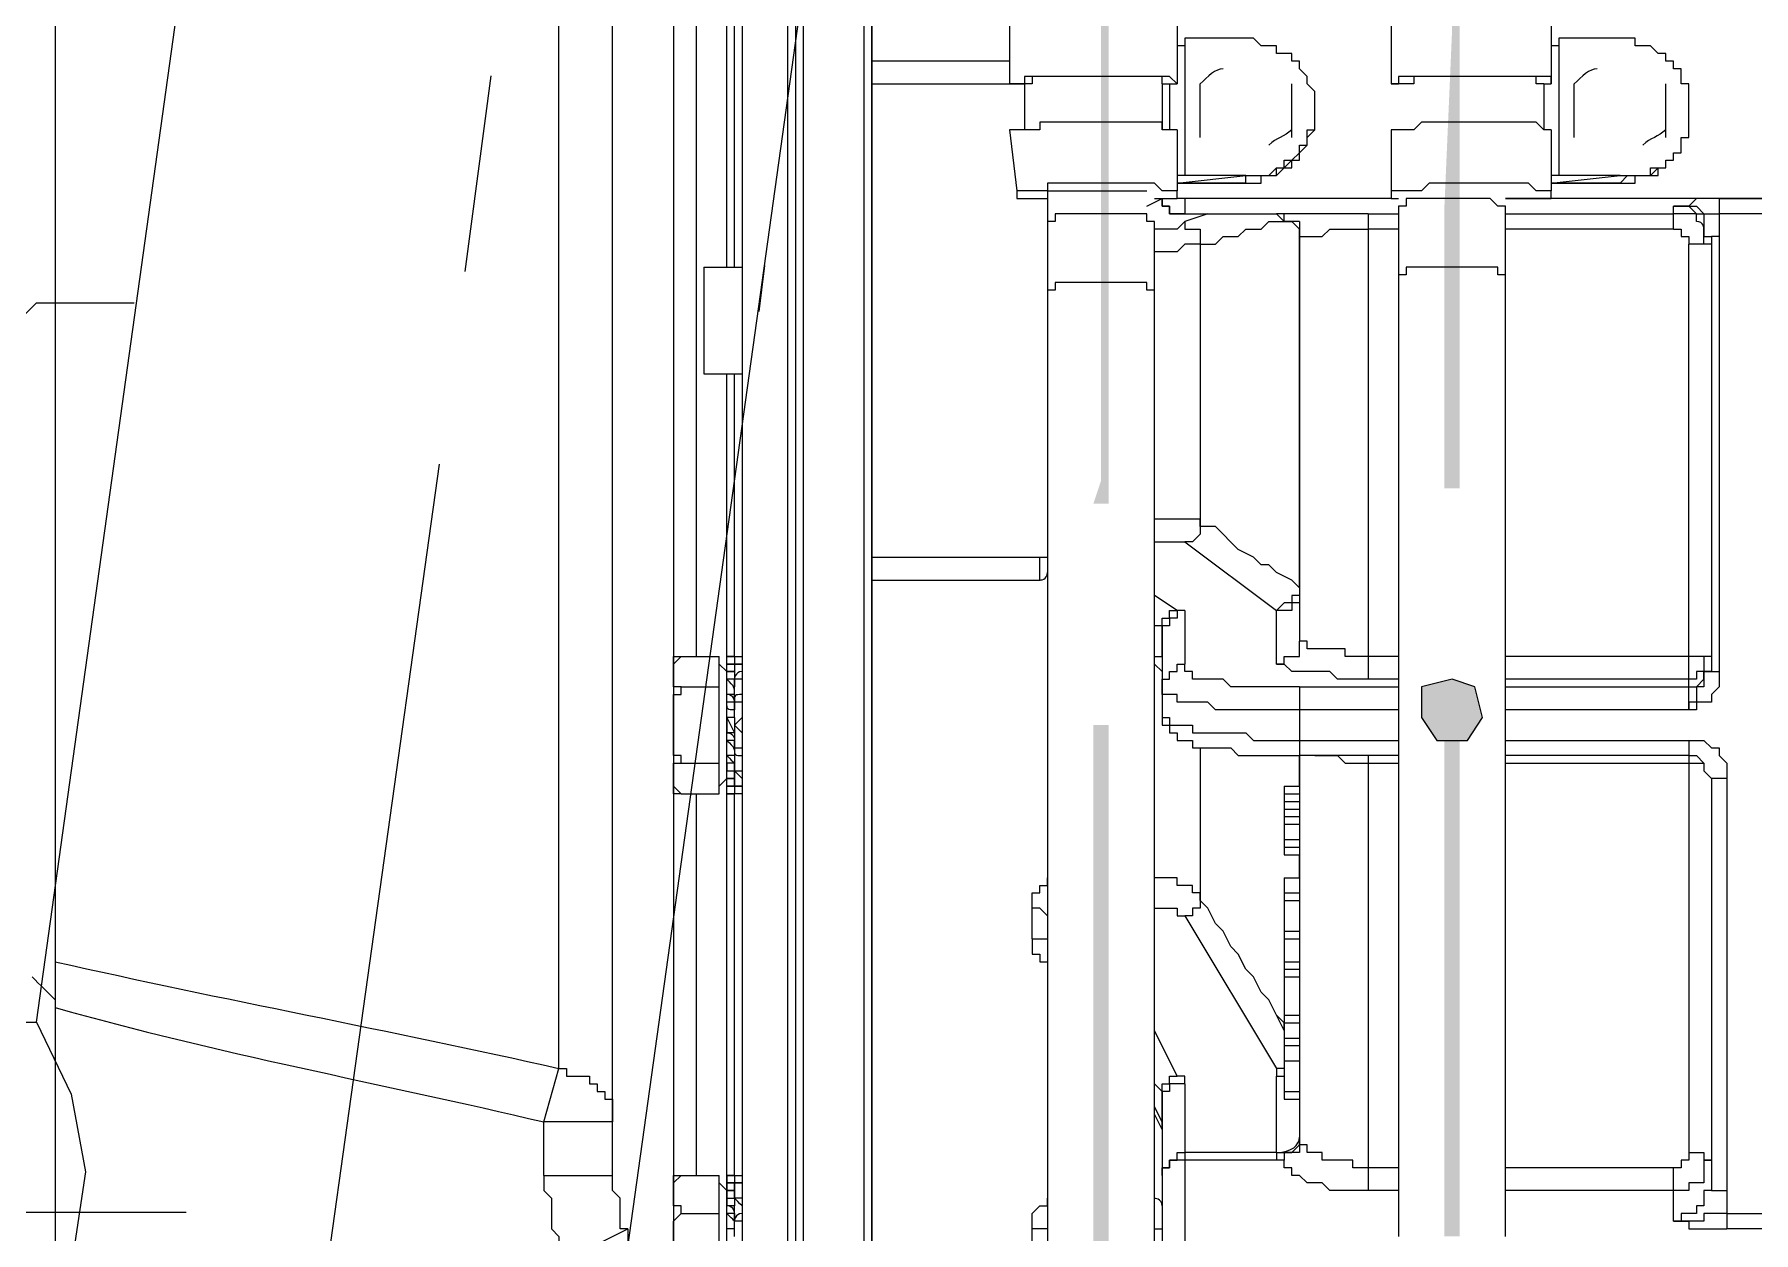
# Model space of a CAD drawing. Header units: millimetres. Extents: x 25083 to 52777, y 24772 to 45779.
# Drawn here: x 49482.3 to 49566, y 35996.6 to 36054.9 of the extents above; entities that cross this region are included whole.
import ezdxf

# ---------------------------------------------------------------- set-up
doc = ezdxf.new("R2010")
doc.units = ezdxf.units.MM
doc.layers.add('小车', color=7, linetype='Continuous')

# ---------------------------------------------------------------- blocks, each defined once
blk = doc.blocks.new('zw$D2F4')
h = blk.add_hatch(color=7)
h.dxf.hatch_style = 2
h.paths.add_polyline_path([(661.39, 177.51), (661.39, 174.539), (661.762, 174.167), (661.762, 177.51)])
h = blk.add_hatch(color=7)
h.dxf.hatch_style = 2
h.paths.add_polyline_path([(644.308, 177.138), (644.308, 173.796), (644.679, 173.796), (644.679, 176.024), (644.679, 177.138)])
h = blk.add_hatch(color=7)
h.dxf.hatch_style = 2
h.paths.add_polyline_path([(661.39, 174.539), (661.019, 165.997), (661.762, 165.997), (661.762, 174.167)])
h = blk.add_hatch(color=7)
h.dxf.hatch_style = 2
h.paths.add_polyline_path([(644.308, 173.796), (644.308, 165.255), (644.679, 165.255), (644.679, 173.796)])
h = blk.add_hatch(color=7)
h.dxf.hatch_style = 2
h.paths.add_polyline_path([(661.019, 165.997), (661.019, 162.655), (661.762, 162.655), (661.762, 165.997)])
h = blk.add_hatch(color=7)
h.dxf.hatch_style = 2
h.paths.add_polyline_path([(644.308, 165.255), (644.308, 161.913), (644.679, 161.913), (644.679, 165.255)])
h = blk.add_hatch(color=7)
edge = h.paths.add_edge_path(flags=0)
edge.add_spline(control_points=[(661.019, 162.655), (661.019, 162.655), (661.019, 152.257), (661.019, 152.257), (661.019, 152.257), (661.762, 152.257), (661.762, 152.257), (661.762, 152.257), (661.762, 162.655), (661.762, 162.655), (661.762, 162.655), (661.019, 162.655), (661.019, 162.655), (661.019, 162.655), (661.019, 162.655), (661.019, 162.655)], knot_values=[0, 0, 0, 0, 1, 1, 1, 2, 2, 2, 3, 3, 3, 4, 4, 4, 5, 5, 5, 5], degree=3, periodic=0)
edge = h.paths.add_edge_path(flags=0)
edge.add_spline(control_points=[(661.019, 141.488), (661.019, 141.488), (661.019, 115.864), (661.019, 115.864), (661.019, 115.864), (661.762, 115.864), (661.762, 115.864), (661.762, 115.864), (661.762, 141.488), (661.762, 141.488), (661.762, 141.488), (661.019, 141.488), (661.019, 141.488), (661.019, 141.488), (661.019, 141.488), (661.019, 141.488)], knot_values=[0, 0, 0, 0, 1, 1, 1, 2, 2, 2, 3, 3, 3, 4, 4, 4, 5, 5, 5, 5], degree=3, periodic=0)
h = blk.add_hatch(color=7)
edge = h.paths.add_edge_path(flags=0)
edge.add_spline(control_points=[(644.308, 161.913), (644.308, 161.913), (644.308, 152.629), (644.308, 152.629), (644.308, 152.629), (643.937, 151.514), (643.937, 151.514), (643.937, 151.514), (644.679, 151.514), (644.679, 151.514), (644.679, 151.514), (644.679, 161.913), (644.679, 161.913), (644.679, 161.913), (644.308, 161.913), (644.308, 161.913), (644.308, 161.913), (644.308, 161.913), (644.308, 161.913)], knot_values=[0, 0, 0, 0, 1, 1, 1, 2, 2, 2, 3, 3, 3, 4, 4, 4, 5, 5, 5, 6, 6, 6, 6], degree=3, periodic=0)
edge = h.paths.add_edge_path(flags=0)
edge.add_spline(control_points=[(643.937, 140.745), (643.937, 140.745), (643.937, 115.121), (643.937, 115.121), (643.937, 115.121), (644.679, 115.121), (644.679, 115.121), (644.679, 115.121), (644.679, 140.745), (644.679, 140.745), (644.679, 140.745), (643.937, 140.745), (643.937, 140.745), (643.937, 140.745), (643.937, 140.745), (643.937, 140.745)], knot_values=[0, 0, 0, 0, 1, 1, 1, 2, 2, 2, 3, 3, 3, 4, 4, 4, 5, 5, 5, 5], degree=3, periodic=0)
h = blk.add_hatch(color=7)
h.dxf.hatch_style = 2
h.paths.add_polyline_path([(661.39, 142.973), (659.905, 142.602), (659.905, 141.116), (660.648, 140.002), (662.133, 140.002), (662.876, 141.116), (662.504, 142.602)])
at = {"color": 7, "lineweight": 5}
for points in [[(626.854, 228.386), (626.854, 92.468)], [(629.082, 92.468), (629.082, 228.386)], [(629.825, 228.386), (629.825, 92.468)], [(632.796, 109.18), (632.796, 228.386)], [(626.854, 228.014), (626.854, 92.84)], [(629.454, 228.014), (629.454, 92.84)], [(626.111, 163.027), (626.111, 217.988)], [(623.512, 215.017), (623.512, 105.837)], [(620.541, 118.835), (620.541, 211.675)], [(617.941, 124.034), (617.941, 206.476)], [(593.432, 202.019), (593.432, 110.665)], [(633.167, 193.478), (633.167, 109.551)], [(633.167, 109.922), (633.167, 192.735)], [(624.626, 144.087), (624.626, 176.767)], [(626.483, 163.027), (626.483, 176.767)], [(639.852, 174.91), (639.852, 171.939)], [(648.021, 174.91), (648.021, 171.939)], [(658.42, 174.91), (658.42, 171.939)], [(666.218, 174.91), (666.218, 171.939)], [(651.364, 174.167), (648.393, 174.167)], [(648.393, 174.167), (648.393, 167.483)], [(648.393, 174.167), (648.393, 173.796)], [(654.706, 170.825), (654.706, 171.568), (654.335, 171.939), (654.335, 172.311), (653.963, 172.682), (653.963, 173.053), (653.592, 173.053), (653.592, 173.425), (652.849, 173.425), (652.849, 173.796), (652.106, 173.796), (651.735, 174.167), (651.364, 174.167)], [(669.56, 174.167), (666.589, 174.167)], [(666.589, 174.167), (666.589, 167.483)], [(666.589, 174.167), (666.589, 173.796)], [(672.903, 170.825), (672.903, 171.939), (672.531, 171.939), (672.531, 172.682), (672.16, 172.682), (672.16, 173.053), (671.788, 173.053), (671.788, 173.425), (671.417, 173.425), (671.046, 173.796), (670.303, 173.796), (670.303, 174.167), (669.56, 174.167)], [(648.393, 173.796), (648.021, 173.796)], [(648.393, 173.796), (648.393, 167.483)], [(666.589, 173.796), (666.218, 173.796)], [(666.589, 173.796), (666.589, 167.483)], [(639.852, 173.053), (633.167, 173.053)], [(648.021, 171.939), (647.65, 172.311), (642.822, 172.311), (642.451, 172.311), (640.594, 172.311), (640.594, 171.939), (639.852, 171.939)], [(647.279, 171.939), (647.279, 172.311), (643.194, 172.311), (642.822, 172.311), (640.966, 172.311), (640.966, 171.939), (640.594, 171.939)], [(666.218, 171.939), (666.218, 172.311), (661.39, 172.311), (660.648, 172.311), (658.791, 172.311), (658.791, 171.939), (658.42, 171.939)], [(665.847, 171.939), (665.475, 171.939), (665.475, 172.311), (661.39, 172.311), (661.019, 172.311), (659.534, 172.311), (659.534, 171.939), (658.791, 171.939)], [(633.167, 171.939), (639.852, 171.939)], [(639.852, 171.939), (640.594, 171.939)], [(640.594, 171.939), (640.594, 169.711)], [(647.279, 171.939), (648.021, 171.939)], [(647.279, 171.939), (647.279, 169.711)], [(647.65, 171.939), (647.65, 169.711)], [(649.136, 169.34), (649.136, 171.939)], [(653.592, 169.34), (653.592, 171.939)], [(658.42, 171.939), (658.791, 171.939)], [(665.847, 171.939), (666.218, 171.939)], [(665.847, 171.939), (665.847, 169.711)], [(665.847, 171.939), (665.847, 169.711)], [(667.332, 169.34), (667.332, 171.939)], [(671.788, 169.34), (671.788, 171.939)], [(651.364, 167.483), (652.478, 167.483), (652.849, 167.854), (653.22, 167.854), (653.22, 168.226), (653.592, 168.226), (653.963, 168.597), (653.963, 168.968), (654.335, 168.968), (654.335, 169.711), (654.706, 169.711), (654.706, 170.825)], [(669.56, 167.483), (671.046, 167.483), (671.046, 167.854), (671.788, 167.854), (671.788, 168.226), (672.16, 168.226), (672.16, 168.597), (672.531, 168.597), (672.531, 169.34), (672.903, 169.34), (672.903, 170.825)], [(648.021, 169.711), (647.279, 169.711), (647.279, 170.082), (642.822, 170.082), (642.451, 170.082), (641.337, 170.082), (641.337, 169.711), (639.852, 169.711)], [(651.364, 167.112), (652.106, 167.112), (652.106, 167.483), (652.849, 167.483), (653.22, 167.854), (653.592, 167.854), (653.592, 168.226), (653.963, 168.226), (653.963, 168.597), (654.335, 168.968), (654.335, 169.34), (654.706, 169.711), (654.706, 170.454)], [(651.364, 167.483), (652.849, 167.483), (652.849, 167.854), (653.22, 167.854), (653.592, 168.226), (653.963, 168.226), (653.963, 168.597), (653.963, 168.968), (654.335, 168.968), (654.335, 169.711), (654.706, 169.711), (654.706, 170.454)], [(651.364, 167.112), (651.364, 167.483), (652.849, 167.483), (652.849, 167.854), (653.22, 167.854), (653.592, 168.226), (653.963, 168.226), (653.963, 168.597), (654.335, 168.968), (654.335, 169.711), (654.706, 169.711), (654.706, 170.454)], [(666.218, 169.711), (665.847, 169.711), (665.475, 170.082), (661.39, 170.082), (660.648, 170.082), (659.905, 170.082), (659.534, 169.711), (658.42, 169.711)], [(669.56, 167.112), (670.303, 167.112), (670.303, 167.483), (671.417, 167.483), (671.417, 167.854), (671.788, 167.854), (671.788, 168.226), (672.16, 168.226), (672.16, 168.597), (672.531, 168.597), (672.531, 169.34), (672.903, 169.34), (672.903, 170.454)], [(669.56, 167.483), (671.046, 167.483), (671.046, 167.854), (671.788, 167.854), (671.788, 168.226), (672.16, 168.226), (672.16, 168.597), (672.531, 168.597), (672.531, 169.34), (672.903, 169.34), (672.903, 170.454)], [(669.56, 167.112), (669.932, 167.483), (671.046, 167.483), (671.417, 167.854), (671.788, 167.854), (671.788, 168.226), (672.16, 168.226), (672.16, 168.597), (672.531, 168.597), (672.531, 169.34), (672.903, 169.34), (672.903, 170.454)], [(639.852, 169.711), (640.223, 166.74)], [(648.021, 169.711), (648.021, 166.74)], [(658.42, 169.711), (658.42, 166.74)], [(666.218, 169.711), (666.218, 166.74)], [(648.021, 167.112), (651.364, 167.483)], [(648.393, 167.483), (648.021, 167.483)], [(651.364, 167.483), (648.393, 167.483)], [(666.218, 167.112), (669.56, 167.483)], [(666.589, 167.483), (666.218, 167.483)], [(669.56, 167.483), (666.589, 167.483)], [(648.021, 166.74), (647.279, 166.74), (646.907, 167.112), (642.822, 167.112), (642.451, 167.112), (641.708, 167.112), (641.708, 166.74), (640.223, 166.74)], [(640.223, 166.74), (640.223, 166.369), (641.708, 166.369)], [(641.708, 166.74), (641.708, 161.913)], [(641.708, 166.74), (645.051, 166.74), (645.422, 166.74), (646.536, 166.74)], [(648.021, 167.112), (648.393, 167.112)], [(651.364, 167.112), (648.021, 167.112)], [(648.021, 166.369), (648.021, 166.74)], [(648.393, 167.112), (651.364, 167.112)], [(666.218, 166.74), (665.475, 166.74), (665.104, 167.112), (661.39, 167.112), (661.019, 167.112), (660.276, 167.112), (659.905, 166.74), (658.42, 166.74)], [(658.42, 166.74), (658.42, 166.369), (658.791, 166.369)], [(666.218, 167.112), (666.589, 167.112)], [(669.56, 167.112), (666.218, 167.112)], [(666.218, 166.369), (666.218, 166.74)], [(666.589, 167.112), (669.56, 167.112)], [(644.308, 165.626), (642.08, 165.626), (642.08, 165.255), (641.708, 165.255)], [(646.907, 165.255), (646.536, 165.255), (646.536, 165.626), (644.679, 165.626), (644.308, 165.626)], [(646.536, 165.997), (647.279, 166.369)], [(646.907, 166.369), (648.021, 166.369)], [(647.65, 165.626), (647.65, 165.997), (647.279, 165.997), (647.279, 166.369)], [(647.279, 166.369), (647.279, 165.997), (647.65, 165.997), (647.65, 165.626), (648.021, 165.626), (648.393, 165.626)], [(648.393, 165.626), (647.65, 165.626)], [(648.393, 166.369), (648.021, 166.369)], [(658.42, 166.369), (648.393, 166.369)], [(648.393, 166.369), (648.393, 165.626)], [(649.507, 165.626), (648.393, 165.255)], [(648.393, 165.626), (652.849, 165.626)], [(648.393, 165.626), (652.849, 165.626)], [(652.849, 165.626), (653.22, 165.255), (653.592, 165.255), (653.963, 164.883), (653.963, 164.512)], [(657.305, 165.626), (652.849, 165.626)], [(657.305, 165.626), (658.791, 165.626)], [(657.305, 165.626), (657.305, 142.973)], [(661.39, 166.369), (659.162, 166.369), (659.162, 165.997), (658.791, 165.997)], [(658.791, 165.997), (658.791, 162.655)], [(663.99, 165.997), (663.619, 165.997), (663.247, 166.369), (662.504, 166.369), (661.39, 166.369)], [(663.99, 166.369), (664.733, 166.369)], [(664.733, 166.369), (663.99, 166.369)], [(663.99, 162.655), (663.99, 165.997)], [(663.99, 165.626), (672.16, 165.626)], [(704.468, 166.369), (664.733, 166.369)], [(664.733, 166.369), (666.218, 166.369)], [(674.388, 166.369), (673.274, 166.369), (672.903, 165.997), (672.16, 165.997)], [(672.16, 164.883), (672.16, 165.997)], [(672.16, 165.997), (673.274, 165.997), (673.645, 165.626)], [(672.16, 165.997), (672.903, 165.997), (673.274, 165.626), (673.645, 165.626), (673.645, 165.255)], [(673.274, 165.255), (673.274, 165.626), (672.16, 165.626)], [(673.645, 165.626), (674.388, 165.626)], [(674.388, 166.369), (678.102, 166.369)], [(674.388, 166.369), (674.388, 165.626)], [(678.102, 165.626), (674.388, 165.626)], [(674.388, 165.626), (674.388, 164.512)], [(646.907, 161.913), (646.907, 165.255)], [(648.393, 165.255), (648.021, 164.883), (646.907, 164.883)], [(648.393, 165.255), (648.393, 164.883), (649.136, 164.883), (649.136, 164.512), (649.136, 164.141)], [(649.136, 164.141), (649.878, 164.141), (650.25, 164.512), (650.992, 164.512), (651.364, 164.883), (652.106, 164.883), (652.478, 165.255)], [(652.478, 165.255), (653.22, 165.255)], [(653.963, 165.255), (653.963, 164.883)], [(653.963, 147.43), (653.963, 164.883)], [(653.963, 164.512), (655.077, 164.512), (655.449, 164.883), (657.305, 164.883)], [(658.791, 164.883), (657.305, 164.883)], [(672.16, 164.883), (663.99, 164.883)], [(672.16, 164.883), (672.531, 164.883), (672.531, 164.512), (672.903, 164.512), (672.903, 164.141)], [(673.645, 165.255), (673.645, 164.512), (674.017, 164.512)], [(674.017, 164.141), (673.645, 164.141), (673.645, 164.883)], [(649.136, 164.141), (648.393, 164.141), (648.021, 163.769), (646.907, 163.769)], [(649.136, 164.141), (649.136, 150.4)], [(653.963, 164.512), (653.963, 144.83)], [(672.903, 141.488), (672.903, 164.141)], [(673.645, 164.141), (672.903, 164.141)], [(674.017, 164.141), (673.645, 164.141)], [(674.017, 164.512), (674.017, 143.345)], [(674.388, 164.512), (674.017, 164.512)], [(674.388, 164.512), (674.388, 143.345)], [(624.997, 163.027), (626.854, 163.027)], [(624.997, 163.027), (624.997, 157.828)], [(644.308, 162.284), (642.08, 162.284), (642.08, 161.913), (641.708, 161.913)], [(646.907, 161.913), (646.536, 161.913), (646.536, 162.284), (644.308, 162.284)], [(661.39, 163.027), (659.162, 163.027), (659.162, 162.655), (658.791, 162.655)], [(658.791, 162.655), (658.791, 115.864)], [(663.99, 162.655), (663.619, 162.655), (663.619, 163.027), (662.876, 163.027), (662.504, 163.027), (661.39, 163.027)], [(663.99, 115.864), (663.99, 162.655)], [(641.708, 161.913), (641.708, 115.121)], [(646.907, 115.121), (646.907, 161.913)], [(624.997, 157.828), (626.854, 157.828)], [(626.111, 102.866), (626.111, 157.828)], [(626.483, 144.087), (626.483, 157.828)], [(649.136, 150.4), (649.136, 150.772), (646.907, 150.772)], [(649.136, 150.4), (649.136, 150.029), (648.764, 149.658), (648.393, 149.658)], [(653.963, 147.43), (653.592, 147.801), (652.849, 148.172), (652.478, 148.544), (652.106, 148.544), (651.735, 148.915), (650.992, 149.286), (649.878, 150.4), (649.136, 150.4)], [(633.167, 148.915), (641.337, 148.915)], [(641.337, 147.801), (641.337, 148.915)], [(646.907, 149.658), (648.393, 149.658)], [(648.393, 149.658), (652.849, 146.315)], [(633.167, 147.801), (641.337, 147.801)], [(653.963, 147.43), (653.963, 146.687), (653.592, 146.687), (653.592, 146.315), (653.22, 146.315), (652.849, 146.315)], [(653.963, 147.43), (653.963, 147.058)], [(648.021, 146.315), (646.907, 147.058)], [(653.592, 146.687), (653.22, 146.687), (652.849, 146.315)], [(653.963, 147.058), (653.592, 147.058), (653.592, 146.687)], [(647.279, 145.573), (646.907, 145.573)], [(647.279, 145.573), (646.907, 145.573)], [(647.279, 145.573), (647.279, 145.944), (647.65, 145.944), (647.65, 146.315), (648.021, 146.315)], [(648.393, 146.315), (648.021, 146.315), (648.021, 145.944), (647.65, 145.944), (647.65, 145.573), (647.279, 145.573), (647.279, 145.201)], [(647.279, 144.087), (647.279, 145.573)], [(647.279, 145.573), (647.279, 145.201)], [(648.393, 146.315), (648.021, 146.315)], [(648.393, 146.315), (648.393, 143.716)], [(652.849, 143.716), (652.849, 146.315)], [(647.279, 145.201), (647.279, 141.116)], [(652.849, 143.716), (653.22, 143.716), (653.22, 144.087), (653.963, 144.087), (653.963, 144.459), (653.963, 144.83)], [(657.305, 144.087), (656.191, 144.087), (656.191, 144.459), (654.335, 144.459), (654.335, 144.83), (653.963, 144.83)], [(623.512, 143.716), (623.883, 144.087)], [(623.512, 143.345), (623.512, 144.087), (623.883, 144.087)], [(623.883, 144.087), (625.74, 144.087)], [(625.74, 137.403), (625.74, 144.087)], [(626.483, 144.087), (626.111, 144.087)], [(626.111, 144.087), (626.483, 144.087)], [(626.111, 144.087), (626.483, 144.087)], [(626.483, 144.087), (626.854, 144.087)], [(626.483, 144.087), (626.483, 143.716)], [(626.483, 144.087), (626.483, 143.716)], [(646.907, 144.087), (647.279, 144.087)], [(646.907, 144.087), (647.279, 144.087)], [(647.279, 144.087), (647.279, 143.716)], [(658.791, 144.087), (657.305, 144.087)], [(672.903, 144.087), (663.99, 144.087)], [(674.017, 144.087), (672.903, 144.087)], [(674.017, 144.087), (673.645, 144.087), (673.645, 143.345)], [(623.512, 143.716), (623.512, 137.774)], [(623.883, 142.602), (623.512, 142.602), (623.512, 143.345)], [(626.111, 143.345), (625.74, 143.716)], [(626.483, 143.716), (626.111, 143.716)], [(626.483, 143.716), (626.111, 143.716)], [(626.111, 143.716), (626.483, 143.716), (626.483, 143.345)], [(626.111, 143.716), (626.483, 143.716)], [(626.483, 143.345), (626.111, 143.345)], [(626.111, 143.345), (626.483, 143.345), (626.483, 142.973)], [(626.483, 143.716), (626.854, 143.716)], [(626.854, 143.716), (626.483, 143.716)], [(626.483, 143.716), (626.483, 143.345)], [(626.483, 143.345), (626.483, 142.973)], [(626.483, 143.345), (626.483, 142.973)], [(647.279, 143.345), (646.907, 143.716)], [(647.279, 142.602), (647.279, 142.973), (647.65, 142.973), (647.65, 143.345)], [(647.65, 143.345), (648.021, 143.345), (648.021, 143.716), (648.393, 143.716)], [(653.963, 142.602), (650.621, 142.602), (650.25, 142.973), (648.764, 142.973), (648.764, 143.345), (648.393, 143.345), (648.393, 143.716)], [(657.305, 142.973), (655.82, 142.973), (655.449, 143.345), (653.592, 143.345), (653.22, 143.716), (652.849, 143.716)], [(673.645, 143.345), (673.274, 143.345), (673.274, 142.973), (672.903, 142.973)], [(674.388, 143.345), (674.388, 142.602), (674.017, 142.23), (674.017, 141.859), (673.645, 141.859), (673.274, 141.859), (673.274, 141.488), (672.903, 141.488)], [(672.903, 142.602), (673.274, 142.602), (673.645, 142.973), (673.645, 143.345), (674.017, 143.345)], [(673.645, 143.345), (673.645, 142.602), (673.274, 142.602), (673.274, 141.859), (672.903, 141.859), (672.903, 141.488)], [(674.017, 143.345), (673.645, 143.345)], [(674.017, 143.345), (674.388, 143.345)], [(623.512, 140.745), (623.512, 142.23), (623.883, 142.23), (623.883, 142.602)], [(623.883, 142.602), (625.74, 142.602)], [(626.483, 142.973), (626.111, 142.973)], [(626.483, 142.23), (626.111, 142.23)], [(626.483, 142.973), (626.483, 142.602)], [(647.65, 142.23), (647.279, 142.23), (647.279, 142.602)], [(653.963, 141.488), (649.878, 141.488), (649.507, 141.859), (648.021, 141.859), (648.021, 142.23), (647.65, 142.23)], [(653.963, 142.602), (658.791, 142.602)], [(653.963, 142.602), (653.963, 120.692)], [(658.791, 142.973), (657.305, 142.973)], [(672.903, 142.973), (663.99, 142.973)], [(663.99, 142.602), (672.903, 142.602)], [(626.483, 141.859), (626.111, 141.859)], [(626.483, 141.859), (626.483, 141.488)], [(658.791, 141.488), (653.963, 141.488)], [(672.903, 141.488), (663.99, 141.488)], [(623.883, 138.888), (623.883, 139.26), (623.512, 139.26), (623.512, 140.745)], [(626.483, 141.116), (626.111, 141.116)], [(626.111, 141.116), (626.483, 140.374)], [(626.111, 141.116), (626.111, 140.745)], [(626.111, 140.745), (626.111, 140.374)], [(626.854, 141.116), (626.483, 140.745)], [(626.483, 141.116), (626.483, 140.374)], [(626.483, 140.745), (626.854, 140.374)], [(647.279, 141.116), (647.279, 140.745), (647.65, 140.745), (647.65, 140.374), (648.021, 140.374), (648.021, 140.002), (648.764, 140.002), (648.764, 139.631), (649.136, 139.631), (650.621, 139.631), (650.992, 139.26), (653.592, 139.26)], [(647.279, 141.116), (647.65, 141.116), (647.65, 140.745), (648.764, 140.745), (648.764, 140.374), (650.25, 140.374), (650.621, 140.374), (651.364, 140.374), (651.735, 140.002), (653.963, 140.002)], [(626.483, 140.374), (626.111, 140.374)], [(626.483, 140.002), (626.111, 140.002)], [(626.483, 139.631), (626.483, 140.002)], [(626.483, 140.002), (626.483, 139.631)], [(626.483, 140.002), (626.483, 139.631)], [(653.963, 140.002), (658.791, 140.002)], [(663.99, 140.002), (672.903, 140.002)], [(672.903, 140.002), (672.903, 119.949)], [(672.903, 140.002), (673.645, 140.002)], [(673.645, 140.002), (674.017, 139.631), (674.388, 139.631), (674.388, 139.26), (674.759, 138.888), (674.759, 138.146)], [(623.512, 138.146), (623.512, 138.888), (623.883, 138.888)], [(623.883, 138.888), (625.74, 138.888)], [(626.483, 139.26), (626.111, 139.26)], [(626.483, 138.888), (626.111, 138.888)], [(626.111, 138.888), (626.111, 138.517), (626.483, 138.517), (626.483, 138.146)], [(626.483, 138.517), (626.483, 138.888)], [(649.136, 139.631), (649.136, 132.204)], [(658.791, 139.26), (653.963, 139.26)], [(653.963, 137.774), (653.963, 139.26)], [(654.706, 139.26), (655.82, 139.26), (656.191, 138.888), (657.305, 138.888)], [(657.305, 139.26), (657.305, 118.092)], [(657.305, 138.888), (658.791, 138.888)], [(672.903, 139.26), (663.99, 139.26)], [(663.99, 138.888), (672.903, 138.888)], [(672.903, 139.26), (673.274, 139.26), (673.645, 138.888), (673.645, 138.517)], [(672.903, 138.888), (673.274, 138.888)], [(673.274, 138.888), (673.645, 138.888)], [(623.512, 137.774), (623.512, 138.146)], [(626.111, 138.146), (625.74, 137.774)], [(626.483, 138.146), (626.111, 138.146)], [(626.111, 138.146), (626.483, 138.146), (626.483, 137.774)], [(626.483, 138.146), (626.483, 138.517)], [(626.483, 138.517), (626.483, 138.146)], [(626.483, 137.774), (626.483, 138.146)], [(626.483, 138.146), (626.483, 137.774)], [(673.645, 138.517), (674.017, 138.146)], [(674.017, 138.146), (674.017, 118.464)], [(674.759, 138.146), (674.017, 138.146)], [(674.759, 138.146), (674.759, 118.092)], [(623.512, 137.774), (623.883, 137.403)], [(623.883, 137.403), (623.512, 137.403), (623.512, 137.774)], [(623.883, 137.403), (625.74, 137.403)], [(624.626, 118.835), (624.626, 137.403)], [(626.483, 137.774), (626.111, 137.774)], [(626.483, 137.774), (626.111, 137.774)], [(626.111, 137.774), (626.483, 137.774)], [(626.111, 137.774), (626.483, 137.774)], [(626.111, 137.403), (626.483, 137.403)], [(626.483, 137.403), (626.111, 137.403)], [(626.111, 137.403), (626.483, 137.403)], [(626.854, 137.774), (626.483, 137.774)], [(626.483, 137.774), (626.483, 137.403)], [(626.483, 137.774), (626.854, 137.774)], [(626.483, 118.835), (626.483, 137.403)], [(626.854, 137.403), (626.483, 137.403)], [(653.22, 137.774), (653.963, 137.774)], [(653.22, 137.774), (653.963, 137.774)], [(653.22, 137.774), (653.963, 137.774)], [(653.22, 137.774), (653.22, 134.432)], [(653.22, 137.403), (653.963, 137.403)], [(653.22, 137.031), (653.963, 137.031)], [(653.22, 136.66), (653.963, 136.66)], [(653.22, 136.289), (653.963, 136.289)], [(653.22, 135.917), (653.963, 135.917)], [(653.22, 135.175), (653.963, 135.175)], [(653.22, 134.803), (653.963, 134.803)], [(653.22, 134.803), (653.963, 134.803)], [(653.22, 134.432), (653.963, 134.432)], [(653.22, 134.432), (653.963, 134.432)], [(653.963, 133.318), (653.963, 134.432)], [(640.966, 131.832), (640.966, 132.575), (641.337, 132.575), (641.337, 132.947), (641.708, 132.947), (641.708, 133.318)], [(649.136, 132.204), (649.136, 132.575), (648.764, 132.575), (648.764, 132.947), (648.021, 132.947), (648.021, 133.318), (647.65, 133.318), (646.907, 133.318)], [(653.22, 133.318), (653.963, 133.318)], [(653.22, 133.318), (653.22, 122.548)], [(649.136, 132.204), (649.136, 131.832), (648.764, 131.832), (648.764, 131.461), (648.393, 131.461)], [(652.849, 126.633), (652.478, 127.376), (652.106, 127.747), (651.735, 128.49), (651.364, 128.862), (650.992, 129.604), (650.621, 129.976), (650.25, 130.718), (649.878, 131.09), (649.507, 131.832), (649.136, 132.204)], [(653.22, 132.575), (653.963, 132.575)], [(653.22, 132.204), (653.963, 132.204)], [(640.966, 130.347), (640.966, 131.832)], [(641.708, 131.461), (641.337, 131.832), (640.966, 131.832)], [(646.907, 131.832), (648.021, 131.832), (648.021, 131.461), (648.393, 131.461)], [(648.393, 131.461), (652.849, 124.034)], [(653.22, 130.718), (653.963, 130.718)], [(640.966, 130.347), (641.708, 130.347)], [(640.966, 130.347), (640.966, 129.604), (641.337, 129.604), (641.337, 129.233), (641.708, 129.233), (641.708, 128.862)], [(653.22, 130.347), (653.963, 130.347)], [(653.22, 129.233), (653.963, 129.233)], [(653.22, 128.862), (653.963, 128.862)], [(653.22, 128.49), (653.963, 128.49)], [(653.22, 125.891), (652.849, 126.633)], [(653.22, 126.262), (652.849, 126.633)], [(653.22, 126.633), (653.963, 126.633)], [(648.021, 123.663), (646.907, 125.891)], [(653.22, 126.262), (653.963, 126.262)], [(653.22, 125.891), (653.22, 126.262)], [(653.22, 125.519), (653.963, 125.519)], [(653.22, 125.148), (653.963, 125.148)], [(617.199, 121.434), (617.941, 124.034)], [(617.941, 124.034), (618.313, 124.034), (618.313, 123.663), (619.427, 123.663), (619.427, 123.291), (619.798, 123.291), (619.798, 122.92), (620.17, 122.92), (620.17, 122.548), (620.541, 122.548), (620.541, 121.434)], [(652.849, 124.034), (652.849, 123.663)], [(653.22, 124.034), (652.849, 124.034)], [(653.22, 124.405), (653.963, 124.405)], [(646.907, 123.291), (647.279, 122.92)], [(646.907, 123.291), (647.279, 122.92)], [(647.279, 122.92), (647.279, 123.291), (647.65, 123.291), (647.65, 123.663), (648.021, 123.663)], [(648.393, 123.291), (647.65, 123.291), (647.65, 122.92), (647.279, 122.92), (647.279, 122.548)], [(648.393, 123.291), (648.393, 123.663), (648.021, 123.663)], [(648.393, 123.291), (648.393, 115.121)], [(652.849, 119.949), (652.849, 123.663)], [(647.279, 121.434), (646.907, 122.177)], [(647.279, 121.434), (646.907, 122.177)], [(647.279, 121.434), (647.279, 122.92)], [(647.279, 122.92), (647.279, 122.548)], [(647.279, 122.548), (647.279, 114.379)], [(653.22, 122.92), (653.963, 122.92)], [(653.22, 122.548), (653.963, 122.548)], [(620.541, 121.434), (617.199, 121.434)], [(617.199, 118.835), (617.199, 121.434)], [(647.279, 121.063), (646.907, 121.806)], [(647.279, 121.063), (647.279, 121.434)], [(653.963, 120.32), (653.963, 120.692)], [(653.963, 120.692), (653.963, 120.32)], [(654.335, 120.32), (653.963, 120.32), (653.963, 120.692)], [(647.279, 119.206), (647.65, 119.206), (647.65, 119.578), (648.021, 119.578), (648.021, 119.949), (648.393, 119.949)], [(652.849, 119.949), (648.393, 119.949)], [(652.849, 119.949), (653.592, 119.949), (653.963, 120.32)], [(652.849, 119.949), (652.849, 119.578)], [(653.592, 119.949), (653.22, 119.949), (653.22, 119.578), (652.849, 119.578)], [(653.963, 120.32), (653.963, 119.949), (653.592, 119.949)], [(657.305, 119.206), (656.563, 119.206), (656.563, 119.578), (655.077, 119.578), (655.077, 119.949), (654.706, 119.949), (654.335, 119.949), (654.335, 120.32)], [(672.903, 119.949), (672.903, 119.578), (672.531, 119.578), (672.531, 119.206), (672.16, 119.206)], [(672.903, 119.949), (673.645, 119.949), (673.645, 119.578), (674.017, 119.578)], [(617.199, 118.835), (620.541, 118.835)], [(617.199, 118.835), (617.199, 118.092), (617.57, 117.721), (617.57, 116.235), (617.941, 115.864), (617.941, 115.121)], [(621.284, 116.235), (620.912, 116.235), (620.912, 117.721), (620.541, 118.092), (620.541, 118.835)], [(623.512, 118.464), (623.883, 118.835)], [(623.512, 118.092), (623.512, 118.835), (623.883, 118.835)], [(623.883, 118.835), (625.74, 118.835)], [(625.74, 111.779), (625.74, 118.835)], [(626.483, 118.835), (626.111, 118.835)], [(626.111, 118.835), (626.483, 118.835)], [(626.111, 118.835), (626.111, 118.464), (626.483, 118.464)], [(626.483, 118.835), (626.483, 118.464)], [(626.483, 118.835), (626.854, 118.835)], [(626.483, 118.835), (626.483, 118.464)], [(648.021, 119.578), (647.65, 119.578), (647.65, 119.206), (647.279, 119.206)], [(647.279, 118.835), (647.279, 119.206)], [(647.279, 119.206), (647.279, 118.835)], [(648.393, 119.578), (648.021, 119.578)], [(652.849, 119.578), (648.393, 119.578)], [(657.305, 118.092), (655.449, 118.092), (655.077, 118.464), (654.335, 118.464), (653.963, 118.835), (653.592, 118.835), (653.592, 119.206), (653.22, 119.206), (653.22, 119.578), (652.849, 119.578)], [(658.791, 119.206), (657.305, 119.206)], [(672.16, 119.206), (663.99, 119.206)], [(672.16, 116.607), (672.16, 119.206)], [(673.645, 118.835), (673.645, 118.464), (672.903, 118.464), (672.903, 118.092), (672.531, 118.092), (672.16, 118.092)], [(674.017, 119.578), (673.645, 119.578), (673.645, 118.835)], [(623.512, 118.464), (623.512, 112.522)], [(623.883, 116.978), (623.883, 117.349), (623.512, 117.349), (623.512, 118.092)], [(626.111, 118.092), (625.74, 118.464)], [(626.483, 118.464), (626.111, 118.464)], [(626.483, 118.464), (626.111, 118.464)], [(626.111, 118.464), (626.111, 118.092), (626.483, 118.092)], [(626.111, 118.464), (626.483, 118.464)], [(626.483, 118.092), (626.111, 118.092)], [(626.111, 118.092), (626.111, 117.721), (626.483, 117.721), (626.483, 117.349)], [(626.483, 118.464), (626.483, 118.092)], [(626.483, 118.464), (626.854, 118.464)], [(626.854, 118.464), (626.483, 118.464)], [(626.483, 118.092), (626.483, 117.721)], [(658.791, 118.092), (657.305, 118.092)], [(672.16, 118.092), (663.99, 118.092)], [(674.017, 118.464), (674.017, 118.092), (673.645, 118.092), (673.645, 117.349), (673.274, 117.349), (673.274, 116.978), (672.531, 116.978), (672.531, 116.607), (672.16, 116.607)], [(674.017, 118.464), (674.017, 118.092), (674.759, 118.092)], [(674.759, 118.092), (674.759, 116.978)], [(626.483, 117.349), (626.111, 117.349)], [(626.483, 117.721), (626.483, 117.349)], [(640.966, 116.607), (640.966, 116.978), (641.337, 117.349), (641.708, 117.349), (641.708, 117.721)], [(623.512, 115.493), (623.512, 116.607), (623.883, 116.978)], [(623.883, 116.978), (625.74, 116.978)], [(626.483, 116.978), (626.111, 116.978)], [(626.483, 116.978), (626.483, 116.607)], [(640.966, 115.493), (640.966, 116.607)], [(641.708, 116.235), (640.966, 116.235), (640.966, 116.607)], [(674.759, 116.978), (673.645, 116.978), (673.645, 116.607), (672.16, 116.607)], [(672.16, 116.607), (672.903, 116.607), (672.903, 116.235), (674.759, 116.235)], [(674.759, 116.978), (678.102, 116.978)], [(674.759, 116.978), (674.759, 116.235)], [(619.055, 115.121), (621.284, 116.235)], [(621.284, 116.235), (621.284, 115.493), (621.655, 115.121), (621.655, 114.379), (622.026, 114.379), (622.026, 113.264), (622.026, 112.893), (621.655, 112.522)], [(626.483, 116.235), (626.111, 116.235)], [(646.907, 116.235), (647.279, 116.235), (647.279, 115.864)], [(678.102, 116.235), (674.759, 116.235)]]:
    blk.add_lwpolyline(points, dxfattribs=at)
at = {"color": 7, "lineweight": 0}
blk.add_lwpolyline([(661.39, 142.973), (659.905, 142.602), (659.905, 141.116), (660.648, 140.002), (662.133, 140.002), (662.876, 141.116), (662.504, 142.602)], close=True, dxfattribs=at)
at = {"color": 7, "lineweight": 5}
for points in [[(650.25, 172.682), (649.878, 172.682), (649.507, 172.311), (649.136, 171.939)], [(668.446, 172.682), (668.075, 172.682), (667.703, 172.311), (667.332, 171.939)], [(653.592, 169.711), (653.22, 169.34), (652.849, 169.34), (652.478, 168.968)], [(671.788, 169.711), (671.417, 169.34), (671.046, 169.34), (670.674, 168.968)], [(648.021, 166.369), (648.021, 166.369), (648.021, 166.369), (648.021, 166.369)], [(653.22, 165.626), (653.22, 165.626), (653.22, 165.626), (652.849, 165.626)], [(653.22, 165.255), (653.22, 165.626), (653.22, 165.626), (653.22, 165.626)], [(653.592, 165.255), (653.592, 165.255), (653.22, 165.255), (653.22, 165.255)], [(653.592, 165.255), (653.592, 165.255), (653.592, 165.255), (653.592, 165.255)], [(653.963, 165.255), (653.963, 165.255), (653.963, 165.255), (653.592, 165.255)], [(653.592, 165.255), (653.592, 165.255), (653.592, 165.255), (653.592, 165.255)], [(653.963, 164.512), (653.963, 164.512), (653.963, 164.512), (653.963, 164.883)], [(673.645, 164.883), (673.645, 164.883), (673.645, 165.255), (673.274, 165.255)], [(673.645, 164.883), (673.645, 164.883), (673.645, 164.883), (673.645, 164.883)], [(653.963, 164.512), (653.963, 164.512), (653.963, 164.512), (653.963, 164.512)], [(653.963, 164.512), (653.963, 164.512), (653.963, 164.512), (653.963, 164.512)], [(641.337, 148.915), (641.337, 148.915), (641.708, 148.915), (641.708, 148.915)], [(641.337, 147.801), (641.337, 147.801), (641.708, 147.801), (641.708, 148.172)], [(626.111, 144.087), (626.111, 144.087), (626.111, 144.087), (626.111, 144.087)], [(626.483, 144.087), (626.483, 144.087), (626.483, 144.087), (626.483, 144.087)], [(626.483, 144.087), (626.483, 144.087), (626.483, 144.087), (626.483, 144.087)], [(626.483, 144.087), (626.483, 144.087), (626.483, 144.087), (626.483, 144.087)], [(626.483, 144.087), (626.483, 144.087), (626.483, 144.087), (626.483, 144.087)], [(626.483, 144.087), (626.483, 144.087), (626.483, 144.087), (626.483, 144.087)], [(626.111, 143.716), (626.111, 143.716), (626.111, 143.716), (626.111, 143.716)], [(626.111, 143.716), (626.111, 143.716), (626.111, 143.716), (626.111, 143.716)], [(626.111, 142.973), (626.111, 142.973), (626.111, 143.345), (626.111, 143.345)], [(626.483, 143.716), (626.483, 143.716), (626.483, 143.716), (626.483, 143.716)], [(626.483, 143.716), (626.483, 143.716), (626.483, 143.716), (626.483, 143.716)], [(626.483, 143.716), (626.483, 143.716), (626.483, 143.716), (626.483, 143.716)], [(626.483, 143.716), (626.483, 143.716), (626.483, 143.716), (626.483, 143.716)], [(626.854, 143.345), (626.483, 143.345), (626.483, 142.973), (626.483, 142.973)], [(626.483, 143.345), (626.483, 143.345), (626.483, 143.345), (626.483, 143.345)], [(626.483, 143.345), (626.483, 143.345), (626.483, 143.345), (626.483, 143.345)], [(647.279, 143.716), (647.279, 143.716), (647.279, 143.716), (647.279, 143.716)], [(626.483, 142.23), (626.483, 142.602), (626.483, 142.602), (626.111, 142.973)], [(626.111, 142.973), (626.111, 142.973), (626.111, 142.973), (626.111, 142.973)], [(626.111, 142.973), (626.111, 142.973), (626.111, 142.973), (626.111, 142.973)], [(626.483, 141.859), (626.483, 141.859), (626.483, 142.23), (626.111, 142.23)], [(626.111, 141.859), (626.111, 142.23), (626.111, 142.23), (626.111, 142.23)], [(626.111, 142.23), (626.111, 142.23), (626.111, 142.23), (626.111, 142.23)], [(626.483, 142.23), (626.483, 142.602), (626.483, 142.602), (626.483, 142.973)], [(626.483, 142.973), (626.483, 142.973), (626.483, 142.973), (626.483, 142.973)], [(626.483, 142.973), (626.483, 142.973), (626.483, 142.973), (626.483, 142.973)], [(626.854, 142.973), (626.483, 142.973), (626.483, 142.973), (626.483, 142.973)], [(626.483, 141.859), (626.483, 141.859), (626.483, 142.23), (626.483, 142.23)], [(626.854, 142.23), (626.483, 142.23), (626.483, 142.23), (626.483, 141.859)], [(626.483, 141.488), (626.111, 141.488), (626.111, 141.488), (626.111, 141.859)], [(626.111, 141.859), (626.111, 141.859), (626.111, 141.859), (626.111, 141.859)], [(626.483, 141.116), (626.483, 141.116), (626.483, 141.488), (626.483, 141.859)], [(626.483, 141.859), (626.483, 141.859), (626.483, 141.859), (626.483, 141.859)], [(626.854, 141.859), (626.483, 141.859), (626.483, 141.859), (626.483, 141.859)], [(626.483, 141.859), (626.483, 141.859), (626.483, 141.859), (626.483, 141.859)], [(626.483, 141.116), (626.483, 141.116), (626.483, 141.488), (626.483, 141.488)], [(626.111, 140.374), (626.483, 140.374), (626.483, 140.002), (626.483, 140.002)], [(626.111, 140.002), (626.111, 140.002), (626.111, 140.002), (626.111, 140.002)], [(626.111, 140.002), (626.483, 139.631), (626.483, 139.631), (626.483, 139.26)], [(626.483, 140.374), (626.483, 140.374), (626.483, 140.002), (626.483, 140.002)], [(626.483, 140.002), (626.483, 140.002), (626.483, 140.002), (626.483, 139.631)], [(653.963, 140.002), (653.963, 140.002), (653.963, 140.002), (653.963, 140.002)], [(626.111, 139.631), (626.111, 139.631), (626.111, 139.631), (626.111, 139.631)], [(626.111, 139.26), (626.111, 139.26), (626.111, 139.26), (626.111, 139.631)], [(626.111, 139.26), (626.483, 138.888), (626.483, 138.888), (626.483, 138.888)], [(626.483, 139.631), (626.483, 139.631), (626.483, 139.631), (626.483, 139.631)], [(626.483, 139.631), (626.483, 139.631), (626.483, 139.631), (626.854, 139.631)], [(626.483, 139.631), (626.483, 139.631), (626.483, 139.26), (626.483, 139.26)], [(626.483, 139.631), (626.483, 139.26), (626.483, 139.26), (626.854, 139.26)], [(626.483, 139.26), (626.483, 139.26), (626.483, 139.26), (626.483, 139.26)], [(626.483, 139.26), (626.483, 138.888), (626.483, 138.888), (626.483, 138.517)], [(626.483, 138.888), (626.483, 138.888), (626.483, 138.888), (626.483, 138.517)], [(626.483, 138.888), (626.483, 138.517), (626.483, 138.517), (626.483, 138.517)], [(653.592, 139.26), (653.963, 139.26), (653.963, 139.26), (653.963, 139.26)], [(626.111, 138.517), (626.111, 138.517), (626.111, 138.517), (626.111, 138.517)], [(626.111, 138.146), (626.111, 138.517), (626.111, 138.517), (626.111, 138.517)], [(626.483, 138.517), (626.483, 138.517), (626.483, 138.517), (626.854, 138.517)], [(626.483, 138.517), (626.483, 138.517), (626.483, 138.517), (626.854, 138.146)], [(626.483, 138.146), (626.483, 138.146), (626.483, 138.146), (626.483, 138.146)], [(626.483, 138.146), (626.483, 138.146), (626.483, 138.146), (626.483, 138.146)], [(626.111, 137.774), (626.111, 137.774), (626.111, 137.774), (626.111, 137.774)], [(626.483, 137.774), (626.483, 137.774), (626.483, 137.774), (626.483, 137.774)], [(626.483, 137.774), (626.483, 137.774), (626.483, 137.774), (626.483, 137.774)], [(626.483, 137.774), (626.483, 137.774), (626.483, 137.774), (626.483, 137.774)], [(626.483, 137.774), (626.483, 137.774), (626.483, 137.774), (626.483, 137.774)], [(626.483, 137.774), (626.483, 137.774), (626.483, 137.774), (626.483, 137.774)], [(626.483, 137.774), (626.483, 137.774), (626.483, 137.774), (626.483, 137.774)], [(626.483, 137.774), (626.483, 137.774), (626.483, 137.403), (626.483, 137.403)], [(626.483, 137.403), (626.483, 137.403), (626.483, 137.403), (626.483, 137.403)], [(626.483, 137.403), (626.483, 137.403), (626.483, 137.403), (626.483, 137.403)], [(626.483, 137.403), (626.483, 137.403), (626.483, 137.403), (626.483, 137.403)], [(626.483, 137.403), (626.483, 137.403), (626.483, 137.403), (626.483, 137.403)], [(626.483, 137.403), (626.483, 137.403), (626.483, 137.403), (626.483, 137.403)], [(626.483, 137.403), (626.483, 137.403), (626.483, 137.403), (626.483, 137.403)], [(593.432, 129.233), (601.602, 127.376), (609.771, 125.891), (617.941, 124.034)], [(593.432, 127.376), (593.06, 127.747), (592.689, 128.119), (592.318, 128.49)], [(593.432, 127.005), (601.23, 124.777), (609.4, 123.291), (617.199, 121.434)], [(652.849, 123.663), (653.22, 123.663), (653.22, 123.663), (653.22, 123.663)], [(647.279, 121.434), (647.279, 121.434), (647.279, 121.434), (647.279, 121.434)], [(647.279, 121.434), (647.279, 121.434), (647.279, 121.434), (647.279, 121.434)], [(647.279, 121.434), (647.279, 121.434), (647.279, 121.063), (647.279, 121.063)], [(647.279, 121.063), (647.279, 121.063), (647.279, 121.063), (647.279, 121.063)], [(652.849, 119.949), (653.592, 119.949), (653.963, 120.32), (653.963, 120.692)], [(626.111, 118.835), (626.111, 118.835), (626.111, 118.835), (626.111, 118.835)], [(626.483, 118.835), (626.483, 118.835), (626.483, 118.835), (626.483, 118.835)], [(626.483, 118.835), (626.483, 118.835), (626.483, 118.835), (626.483, 118.835)], [(626.111, 118.464), (626.111, 118.464), (626.111, 118.464), (626.111, 118.464)], [(626.111, 118.464), (626.111, 118.464), (626.111, 118.464), (626.111, 118.464)], [(626.483, 118.092), (626.483, 118.092), (626.483, 118.464), (626.483, 118.464)], [(626.483, 118.464), (626.483, 118.464), (626.483, 118.464), (626.483, 118.464)], [(626.483, 118.464), (626.483, 118.464), (626.483, 118.464), (626.483, 118.464)], [(626.483, 118.464), (626.483, 118.464), (626.483, 118.464), (626.483, 118.464)], [(626.483, 118.464), (626.483, 118.464), (626.483, 118.464), (626.483, 118.464)], [(626.483, 118.464), (626.483, 118.464), (626.483, 118.464), (626.483, 118.464)], [(626.483, 118.464), (626.483, 118.464), (626.483, 118.464), (626.483, 118.464)], [(626.483, 118.092), (626.483, 118.092), (626.483, 118.092), (626.483, 118.092)], [(626.483, 117.721), (626.483, 118.092), (626.483, 118.092), (626.483, 118.092)], [(626.111, 117.721), (626.111, 117.721), (626.111, 117.721), (626.111, 117.349)], [(626.111, 117.721), (626.111, 117.721), (626.111, 117.721), (626.111, 117.721)], [(626.111, 117.721), (626.111, 117.721), (626.111, 117.721), (626.111, 117.721)], [(626.483, 116.978), (626.483, 116.978), (626.483, 117.349), (626.111, 117.349)], [(626.854, 117.721), (626.483, 117.721), (626.483, 117.721), (626.483, 117.721)], [(626.854, 117.349), (626.483, 117.721), (626.483, 117.721), (626.483, 117.721)], [(626.483, 116.978), (626.483, 116.978), (626.483, 117.349), (626.483, 117.349)], [(626.483, 117.349), (626.483, 117.349), (626.483, 117.349), (626.483, 117.349)], [(626.483, 117.349), (626.483, 117.349), (626.483, 117.349), (626.483, 117.349)], [(647.279, 117.349), (647.279, 117.721), (646.907, 117.721), (646.907, 117.721)], [(647.279, 117.349), (647.279, 117.349), (647.279, 117.349), (647.279, 117.349)], [(626.483, 116.607), (626.483, 116.607), (626.483, 116.607), (626.111, 116.978)], [(626.111, 116.607), (626.111, 116.607), (626.111, 116.978), (626.111, 116.978)], [(626.111, 116.978), (626.111, 116.978), (626.111, 116.978), (626.111, 116.978)], [(626.111, 116.607), (626.111, 116.607), (626.111, 116.607), (626.111, 116.607)], [(626.854, 116.978), (626.483, 116.978), (626.483, 116.607), (626.483, 116.607)], [(626.483, 116.235), (626.483, 116.607), (626.483, 116.607), (626.483, 116.978)], [(626.483, 116.235), (626.483, 116.607), (626.483, 116.607), (626.483, 116.607)], [(626.854, 116.607), (626.483, 116.607), (626.483, 116.607), (626.483, 116.607)], [(626.483, 116.235), (626.111, 116.235), (626.111, 116.235), (626.111, 116.235)], [(626.483, 115.864), (626.483, 115.864), (626.483, 115.864), (626.483, 116.235)], [(626.483, 115.864), (626.483, 115.864), (626.483, 116.235), (626.483, 116.235)], [(626.483, 116.235), (626.483, 116.235), (626.483, 116.235), (626.483, 116.235)]]:
    blk.add_open_spline(points, degree=3, dxfattribs=at)
blk = doc.blocks.new('A$C1A4175F5')
at = {"layer": '小车', "color": 7, "lineweight": 0}
for points in [[(63.554, 574.641), (530.126, 639.594)], [(229.857, 567.502), (686.91, 631.055)], [(266.673, 602.918), (264.433, 602.638)], [(264.853, 567.502), (264.853, 572.261)], [(229.857, 567.502), (226.357, 569.182), (222.577, 569.882), (218.798, 569.322), (215.158, 567.642), (212.358, 564.982)], [(229.857, 438.575), (229.857, 567.502)], [(257.294, 559.943), (264.853, 567.502)]]:
    blk.add_lwpolyline(points, dxfattribs=at)
at = {"layer": '小车', "color": 1, "lineweight": 0}
for points in [[(266.393, 588.36), (275.912, 589.619)], [(209.839, 580.52), (257.014, 587.1)], [(220.618, 516.827), (220.618, 574.781)]]:
    blk.add_lwpolyline(points, dxfattribs=at)

msp = doc.modelspace()

# ---------------------------------------------------------------- block references
msp.add_blockref('zw$D2F4', (48889.923, 35880.503))
at = {"layer": '小车', "ltscale": 10, "xscale": -1, "rotation": 270}
msp.add_blockref('A$C1A4175F5', (48914.945, 35776.933), dxfattribs=at)

doc.saveas('drawing.dxf')
